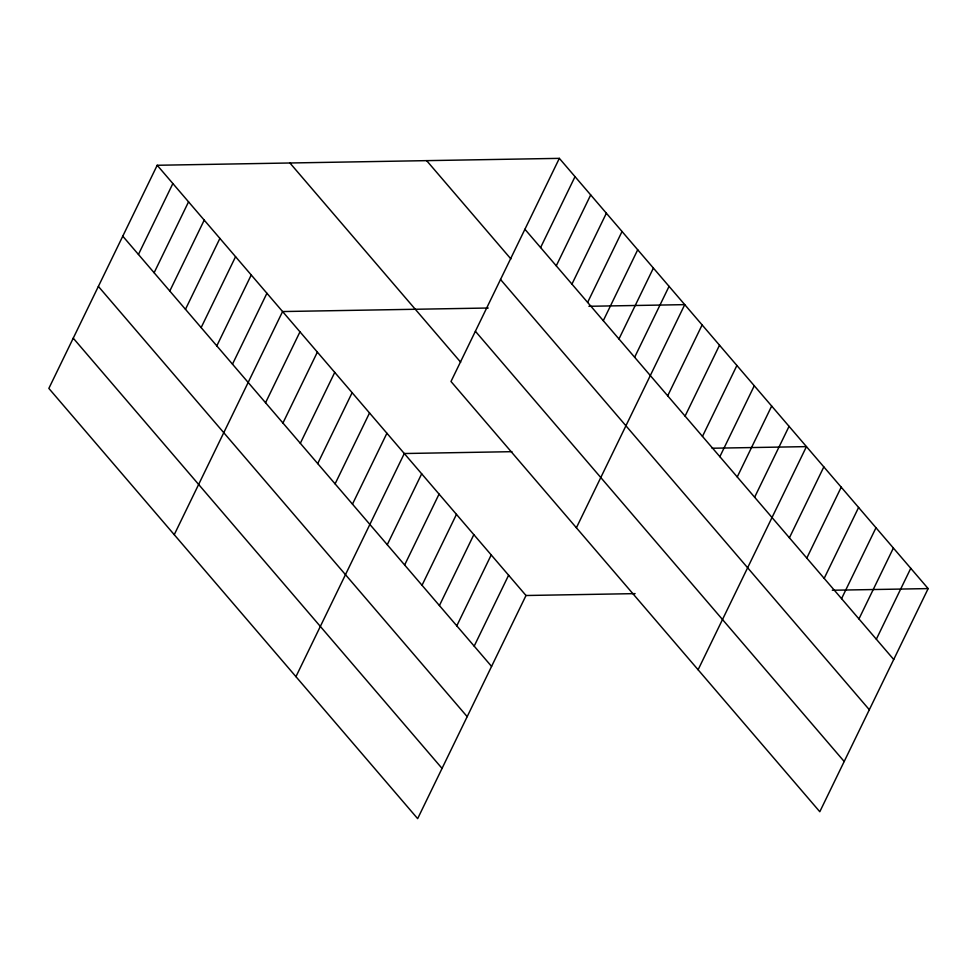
<?xml version="1.0" encoding="UTF-8"?>
<svg xmlns="http://www.w3.org/2000/svg" width="977" height="977" viewBox="0 0 977 977"><rect width="100%" height="100%" fill="white"/><g stroke="black" fill="none" stroke-linecap="round" stroke-linejoin="round"><path stroke-width="1.47" d="M559.345 158.359L450.995 381.494L819.801 811.728L928.15 588.594L559.345 158.359L157.199 165.272L48.85 388.406L417.655 818.641L526.005 595.506L635.123 593.625M138.441 254.46L172.868 183.554M154.122 272.742L188.549 201.836M169.79 291.024L204.217 220.13M185.471 309.318L219.898 238.412M201.14 327.6L235.567 256.695M216.809 345.882L251.248 274.977M232.489 364.165L266.916 293.271M174.248 534.688L282.585 311.553L488.219 308.011M265.549 402.732L299.976 331.838M282.939 423.017L317.366 352.111M300.318 443.302L334.745 372.396M317.708 463.587L352.135 392.681M335.099 483.859L369.526 412.966M352.477 504.144L386.904 433.251M295.946 676.658L404.295 453.523L511.936 451.679M387.258 544.714L421.685 473.808M540.599 247.547L575.026 176.642M404.637 564.999L439.064 494.093M556.267 265.829L590.694 194.936M422.027 585.272L456.454 514.378M571.936 284.124L606.375 213.218M439.418 605.557L473.845 534.651M587.617 302.406L622.044 231.5M603.285 320.688L637.712 249.782M456.796 625.842L491.223 554.936M618.966 338.97L653.393 268.077M474.187 646.127L508.614 575.221M634.635 357.264L669.062 286.359M576.393 527.775L684.743 304.641L588.899 306.289M667.694 395.832L702.121 324.926M685.085 416.104L719.512 345.211M702.475 436.389L736.902 365.483M719.854 456.674L754.281 385.768M737.244 476.959L771.671 406.053M754.635 497.232L789.062 426.338M698.103 669.758L806.44 446.623L712.074 448.235M789.404 537.802L823.831 466.896M806.794 558.087L841.221 487.181M824.173 578.372L858.6 507.466M841.563 598.645L875.99 527.751M858.954 618.929L893.381 548.036M876.332 639.214L910.759 568.309M832.306 590.242L928.15 588.594M524.918 229.265L893.723 659.499M426.644 160.643L510.886 258.929M500.529 279.495L869.322 709.729M475.396 331.264L844.201 761.498M289.913 162.988L460.692 362.235M157.199 165.272L526.005 595.506M122.772 236.178L491.578 666.412M98.372 286.408L467.177 716.642M73.238 338.164L442.044 768.398"/></g></svg>
